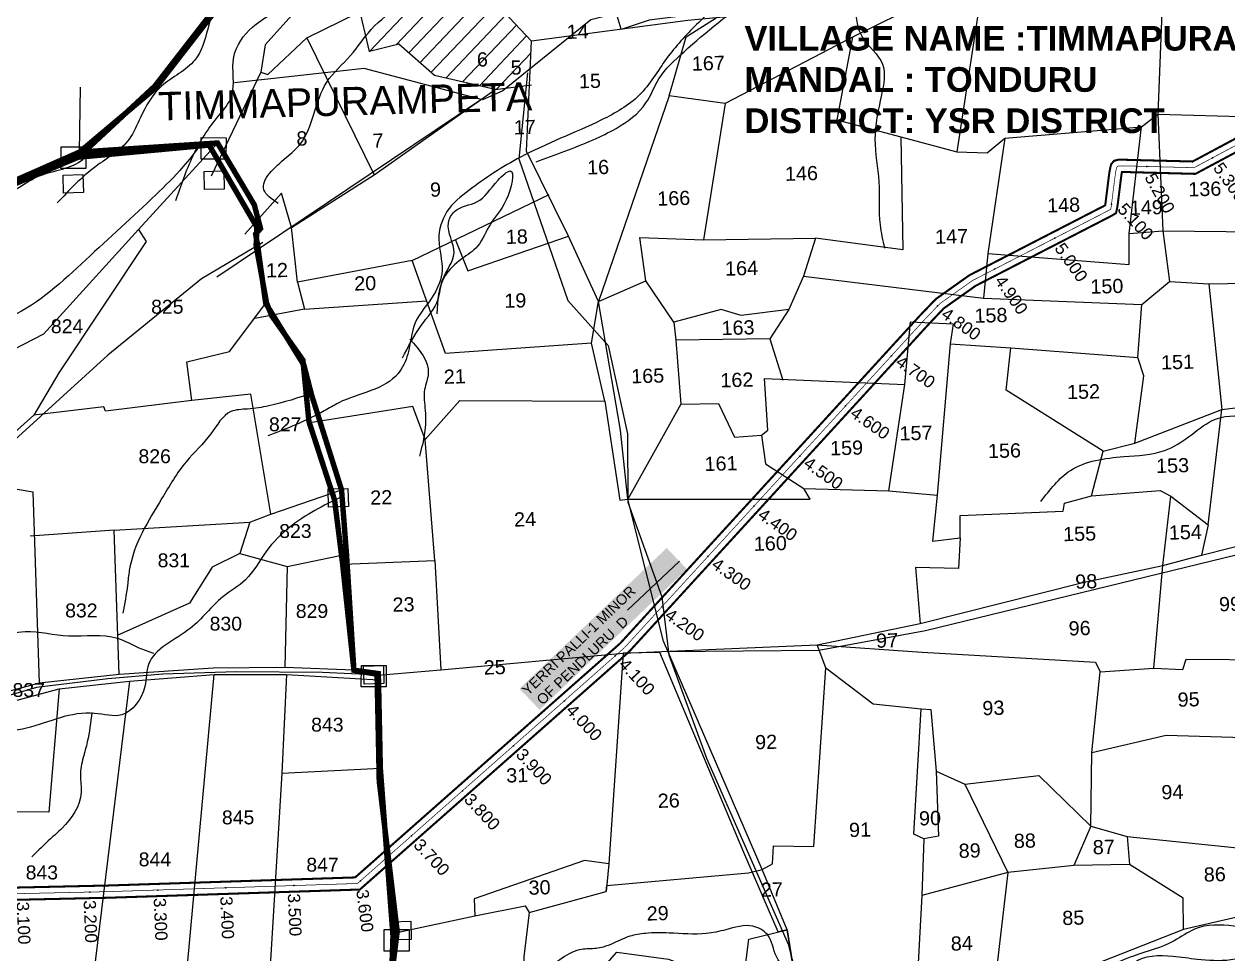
# Model space of a CAD drawing. Header units: inches. Extents: x 203261 to 228925, y 1594290 to 1605484.
# Drawn here: x 207923 to 209695, y 1599102 to 1600470 of the extents above; entities that cross this region are included whole.
import ezdxf
from ezdxf.enums import TextEntityAlignment as Align

# ---------------------------------------------------------------- set-up
doc = ezdxf.new("R2010")
doc.units = ezdxf.units.IN
doc.header["$MEASUREMENT"] = 0
doc.linetypes.add('HIDDEN2', pattern=[0.1875, 0.125, -0.0625])
for name, color, linetype in [('BOUNDRY STONES', 240, 'Continuous'), ('CANAL1', 7, 'Continuous'), ('CSMark', 72, 'Continuous'), ('PLOT', 7, 'Continuous'), ('PLOT NO', 7, 'Continuous'), ('PLOTS', 7, 'Continuous'), ('RE REMARKS', 7, 'Continuous'), ('ROAD', 1, 'Continuous'), ('ROADS', 1, 'Continuous'), ('STREAMS', 4, 'Continuous'), ('STRUCTURE', 5, 'Continuous'), ('TEXT', 1, 'Continuous'), ('text2', 7, 'Continuous'), ('VILLAGE BOUNDARY STONES', 1, 'Continuous'), ('VILLAGE BOUNDRY', 5, 'Continuous')]:
    doc.layers.add(name, color=color, linetype=linetype)
doc.styles.add('FONT1', font='Arial')
doc.styles.get("Standard").update_dxf_attribs({"font": 'arial.ttf'})
doc.dimstyles.get("Standard").update_dxf_attribs({"dimtxt": 0.18, "dimasz": 0.18, "dimexe": 0.18, "dimexo": 0.0625, "dimgap": 0.09, "dimtad": 0, "dimtih": 1, "dimtoh": 1, "dimdec": 4, "dimzin": 0, "dimdsep": 46, "dimtxsty": 'Standard', "dimcen": 0.09, "dimadec": 0, "dimazin": 0, "dimtfac": 1, "dimtdec": 4, "dimtofl": 0, "dimtmove": 0, "dimatfit": 3, "dimfxl": 1, "dimtolj": 1, "dimtzin": 0, "dimarcsym": 0})

# ---------------------------------------------------------------- blocks, each defined once
blk = doc.blocks.new('JJJJ')
at = {"layer": 'STRUCTURE', "color": 5, "insert": (206594.9, 1597373), "char_height": 15, "width": 296.661, "attachment_point": 1, "rotation": 85.965, "bg_fill": 1, "box_fill_scale": 1.1, "bg_fill_color": 7, "bg_fill_true_color": 16777215, "bg_fill_transparency": 0}
blk.add_mtext('{\\f@Arial Unicode MS|b0|i0|c0|p34;\\C1;YERRI PALLI-1 MINOR \\P OF PENDLURU  D\\Ftxt|c0; }', dxfattribs=at)
at = {"layer": 'RE REMARKS', "color": 1}
blk.add_leader([(206641.5, 1597668.9), (206633.2, 1597564.2)], dimstyle='Standard', override={"dimasz": 50}, dxfattribs=at)

msp = doc.modelspace()

# ---------------------------------------------------------------- hatches: boundary and pattern name
at = {"layer": 'PLOTS', "true_color": 0xf27172}
h = msp.add_hatch(dxfattribs=at)
h.set_pattern_fill('ANSI31', color=11, scale=173.840235, angle=1.5465)
h.set_pattern_definition([(46.54649034, (-766287.19, -9751731.802), (-15.77453823, 14.945170455), [])])
edge = h.paths.add_edge_path()
edge.add_line((208527.1, 1600394.5), (208616.5, 1600374.2))
edge.add_line((208616.5, 1600374.2), (208633.1, 1600376.2))
edge.add_line((208633.1, 1600376.2), (208668.3, 1600404.6))
edge.add_line((208668.3, 1600404.6), (208670.2, 1600444.9))
edge.add_line((208670.2, 1600444.9), (208629.1, 1600488.1))
edge.add_line((208629.1, 1600488.1), (208620.6, 1600549.3))
edge.add_spline(control_points=[(208620.6, 1600549.3), (208616.5, 1600553.7), (208609.8, 1600560.1), (208602.9, 1600563.4), (208600.9, 1600564.1)], knot_values=[514.25096, 514.25096, 514.25096, 514.25096, 529.172075, 534.849121, 534.849121, 534.849121, 534.849121], degree=3, periodic=0)
edge.add_line((208600.9, 1600564.1), (208557.4, 1600553))
edge.add_spline(control_points=[(208557.4, 1600553), (208544.9, 1600544.2), (208523.4, 1600521.5), (208476.9, 1600498.3), (208443.5, 1600474.1), (208428.7, 1600456.1), (208426.2, 1600452.9)], knot_values=[303.817437, 303.817437, 303.817437, 303.817437, 348.00626, 399.261975, 457.427806, 469.63317, 469.63317, 469.63317, 469.63317], degree=3, periodic=0)
edge.add_line((208426.2, 1600452.9), (208431.6, 1600429.9))
edge.add_line((208431.6, 1600429.9), (208475, 1600440.6))
edge.add_line((208475, 1600440.6), (208527.1, 1600394.5))
h.paths.add_polyline_path([(208549.9, 1600495.1), (208609.1, 1600496.7), (208608.2, 1600528.7), (208549, 1600527.1)], flags=24)
h.paths.add_polyline_path([(208521.5, 1600513.5), (208564.3, 1600514.6), (208563.5, 1600546.1), (208520.6, 1600544.9)], flags=24)
h.paths.add_polyline_path([(208616.9, 1600491.9), (208659.9, 1600493.1), (208659.1, 1600525), (208616, 1600523.8)], flags=24)
h.paths.add_polyline_path([(208584.7, 1600401.9), (208611.5, 1600402.6), (208610.7, 1600434.5), (208583.8, 1600433.8)], flags=24)
h.paths.add_polyline_path([(208634.5, 1600390), (208661.1, 1600390.7), (208660.3, 1600422.1), (208633.6, 1600421.4)], flags=24)

# ---------------------------------------------------------------- linework, layer by layer
at = {"layer": 'BOUNDRY STONES'}
for points in [[(208183.9, 1600303.2), (208220.5, 1600303.1), (208220.4, 1600271.5), (208183.8, 1600271.6)], [(207977.7, 1600289.6), (208014.3, 1600289.5), (208014.2, 1600257.9), (207977.6, 1600258)], [(208419.7, 1599526.8), (208456.3, 1599526.7), (208456.3, 1599495.1), (208419.6, 1599495.2)], [(208453.4, 1599138.2), (208490, 1599138.1), (208489.9, 1599106.5), (208453.3, 1599106.6)]]:
    msp.add_lwpolyline(points, close=True, dxfattribs=at)
at = {"layer": 'CANAL1', "color": 200, "linetype": 'ByBlock', "ltscale": 40, "const_width": 3}
for points in [[(207464, 1599190), (208046.8, 1599203), (208410.5, 1599214.9), (208800.7, 1599559.4), (209241.4, 1600041.2), (209265.1, 1600065.8), (209314.3, 1600100.7), (209514.2, 1600203.6), (209514.9, 1600208.3), (209517.7, 1600230.6), (209519.6, 1600246.1), (209520.6, 1600253), (209521.9, 1600259.4), (209522.9, 1600263.9), (209527.3, 1600269.1), (209533.2, 1600270.6), (209538.7, 1600270.7), (209540.6, 1600270.7), (209642.9, 1600268.1), (209974.2, 1600445.2), (210007.8, 1600458.8), (210077.2, 1600465.9)], [(207464, 1599172), (208047.2, 1599185), (208417.5, 1599197.1), (208813.3, 1599546.6), (209254.6, 1600028.8), (209276.9, 1600052.2), (209323.7, 1600085.3), (209523.6, 1600188.2), (209530.2, 1600192.2), (209531.8, 1600199.4), (209532.8, 1600205.9), (209535.6, 1600228.4), (209537.5, 1600243.7), (209538.4, 1600250.1), (209538.9, 1600252.7), (209539, 1600252.7), (209540.5, 1600252.7), (209647.1, 1600249.9), (209650.4, 1600251.7), (209981.8, 1600428.8), (210012.2, 1600441.2), (210079.1, 1600447.9)]]:
    msp.add_lwpolyline(points, dxfattribs=at)
at = {"layer": 'CANAL1', "color": 1, "linetype": 'HIDDEN2', "ltscale": 28, "const_width": 1}
msp.add_lwpolyline([(207464, 1599181), (208047, 1599194), (208414, 1599206), (208807, 1599553), (209248, 1600035), (209271, 1600059), (209319, 1600093), (209519.3, 1600196.1), (209522.3, 1600197.9), (209523, 1600201), (209523.8, 1600207.1), (209526.6, 1600229.5), (209528.6, 1600244.9), (209529.5, 1600251.6), (209530.6, 1600257.4), (209531.2, 1600259.7), (209532.4, 1600261.1), (209534.4, 1600261.6), (209538.9, 1600261.7), (209540.6, 1600261.7), (209645, 1600259), (209646.2, 1600259.6), (209978, 1600437)], dxfattribs=at)
at = {"layer": 'CSMark', "color": 3, "linetype": 'Continuous'}
for p in [(209575.7, 1600260.8), (209672, 1600273.4), (209523.6, 1600205.5), (209440.3, 1600155.4), (209351.4, 1600109.7), (209267.7, 1600055.6), (209199.7, 1599982.3), (209132.2, 1599908.5), (209064.7, 1599834.7), (208997.2, 1599760.9), (208929.7, 1599687.1), (208862.2, 1599613.4), (208793.4, 1599541), (208718.4, 1599474.8), (208643.4, 1599408.6), (208568.5, 1599342.4), (208493.5, 1599276.2), (208220.2, 1599199.7), (208320.1, 1599202.9), (208418.6, 1599210), (208020.3, 1599193.4), (208120.2, 1599196.4)]:
    msp.add_point(p, dxfattribs=at)
at = {"layer": 'PLOT'}
for points in [[(209486.1, 1598080.4), (209469.2, 1598191.9), (209407.4, 1598344.2), (209328.6, 1598496.9), (209226.7, 1598740.9), (209196, 1598807.1), (209132, 1598893.2), (209070.2, 1599032.4), (209054.2, 1599089), (209046.5, 1599137.7), (209009.7, 1599226.4), (208864.4, 1599562.6), (208811.7, 1599771.6), (208800.8, 1599872.8), (208768.5, 1600062.1), (208724, 1600159.2), (208662.7, 1600283.4), (208670.2, 1600444.9), (208629.1, 1600488.1), (208617.9, 1600568.4), (208538.7, 1600548.2), (208527.8, 1600649.3), (208616.2, 1600730.5), (208593.1, 1600826.4)], [(210534.7, 1600667.2), (210330.7, 1600609), (210171.9, 1600607.1), (210069.4, 1600603.5), (210042.2, 1600598.5), (209843, 1600582.4), (209767.5, 1600574.8), (209726, 1600568.5), (209537.8, 1600541.6), (209332.4, 1600519.4), (209251.3, 1600513.4), (209028.3, 1600498.9), (208843, 1600476), (208802.1, 1600462.4)], [(208527.8, 1600649.3), (208431.3, 1600600.3), (208379.4, 1600552.4), (208278.2, 1600439.7), (208271.7, 1600399.6), (208198.6, 1600246.5)], [(210529.7, 1600647.7), (210297.5, 1600592), (210170.6, 1600595.7), (210047.3, 1600587.8), (209858.9, 1600564.9), (209767.4, 1600562.4), (209599.7, 1600538.4), (209330.1, 1600507.1), (209247.7, 1600502.9), (209150.3, 1600498.9), (208941.9, 1600479.3), (208900.1, 1600475.5), (208670.2, 1600444.9)], [(208271.7, 1600399.6), (208281.8, 1600396), (208339.3, 1600450.2), (208538.7, 1600548.2)], [(208616.5, 1600374.2), (208527.1, 1600394.5), (208475, 1600440.6), (208431.6, 1600429.9), (208415.5, 1600498.4), (208379.4, 1600552.4)], [(209599.7, 1600538.4), (209591.9, 1600337.8), (209599, 1600165.9), (209608.8, 1600091.8)], [(209247.7, 1600502.9), (209142.4, 1600451), (208955.2, 1600353.5), (208872.8, 1600364.5), (208897.5, 1600451.4), (208941.9, 1600479.3)], [(209330.1, 1600507.1), (209295.8, 1600282.2)], [(208801.9, 1600462.9), (208794.6, 1600487.3)], [(208339.3, 1600450.2), (208438.6, 1600248.6)], [(209142.4, 1600451), (209119.4, 1600329.3), (209213.3, 1600304.5), (209295.8, 1600282.2), (209340.7, 1600280.6), (209366.7, 1600302.3), (209567.9, 1600318.9), (209591.9, 1600337.8), (209731.4, 1600333.8), (209750, 1600346.2), (209756.7, 1600382.1)], [(208316.7, 1600170.8), (208438.6, 1600248.6), (208616.5, 1600374.2), (208670, 1600380.8)], [(208872.8, 1600364.5), (208768.5, 1600062.1)], [(208955.2, 1600353.5), (208923.1, 1600152.9)], [(209549.7, 1600162.1), (209599, 1600165.9), (209738.9, 1600164.7), (209721.1, 1600226.1), (209731.4, 1600333.8)], [(209341.4, 1600133), (209549.7, 1600116.4), (209549.7, 1600162.1), (209567.9, 1600318.9)], [(209213.3, 1600304.5), (209216.4, 1600138.3), (209088.2, 1600155.4)], [(209366.7, 1600302.3), (209341.4, 1600133), (209335, 1600066.9)], [(208758.4, 1600001), (208543.3, 1599985.7), (208494.2, 1600122.4), (208325.6, 1600090.5), (208316.7, 1600170.8), (208302.3, 1600221.6), (208248.1, 1600161.4)], [(208494.2, 1600122.4), (208695.8, 1600219.4)], [(208557.7, 1600153.9), (208576.3, 1600107.4), (208724.6, 1600158.4)], [(208768.5, 1600062.1), (208838.3, 1600092.6), (208829.5, 1600156.2), (208923.1, 1600152.9), (209088.2, 1600155.4), (209070.4, 1600099.5), (209048.5, 1600050.5), (208978.4, 1600041.6), (208949.1, 1600050.4), (208879.3, 1600031.8), (208838.3, 1600092.6)], [(208325.6, 1600090.5), (208336.1, 1600050.7), (208262.8, 1600037.1)], [(209070.4, 1600099.5), (209335, 1600066.9), (209568.3, 1600057.6), (209608.8, 1600091.8), (209666.9, 1600088.2), (209749.9, 1600089.5), (209816.6, 1600074.7), (209936.2, 1600093.5), (210017.1, 1600091.5), (210050.2, 1600054.1), (210117, 1600035.2), (210181.1, 1600041.1), (210242.2, 1600080.9)], [(209666.9, 1600088.2), (209685.8, 1599903.2)], [(208336.1, 1600050.7), (208515.8, 1600063.2)], [(208778.1, 1599915.4), (208758.4, 1600001), (208768.5, 1600062.1)], [(209048.5, 1600050.5), (209020.6, 1600007.4), (209039.9, 1599946.6)], [(209558, 1599853.8), (209571.3, 1599953), (209562.4, 1599979.8), (209568.3, 1600057.6)], [(208879.3, 1600031.8), (208882.6, 1600005.4), (208889.7, 1599910.9), (208811.7, 1599771.6)], [(209008.3, 1599865.5), (209008.3, 1599865.5), (209017.6, 1599873.1), (209012.8, 1599949), (209219.5, 1599940.1), (209227.9, 1600032.1), (209290.7, 1600029.4), (209286.3, 1599999.7), (209266.8, 1599777)], [(209020.6, 1600007.4), (208882.6, 1600005.4)], [(209286.3, 1599999.7), (209375.3, 1599993.9), (209562.4, 1599979.8)], [(209511.1, 1599841.9), (209368.3, 1599931.9), (209375.3, 1599993.9)], [(209665.8, 1599733.5), (209685.8, 1599903.2), (209763.3, 1599913.2), (209819, 1599881.8), (209865.5, 1599856.2), (209928.3, 1599857.9), (209971.8, 1599848.1), (209988.7, 1599849.3), (210055, 1599872.7), (210096.9, 1599872.4), (210090.2, 1599919.4), (210111.7, 1599925.4), (210220.3, 1599958.9), (210216.2, 1599854)], [(209195.7, 1599783.8), (209219.5, 1599940.1)], [(208513.7, 1599859), (208495.5, 1599907.8), (208343.9, 1599883.7)], [(208393.4, 1599675.7), (208527.8, 1599681.2), (208513.7, 1599859), (208564.6, 1599916.5), (208778.1, 1599915.4), (208799.9, 1599769.9), (208811.7, 1599771.6), (209080.1, 1599771.4), (209071, 1599787.2), (209195.7, 1599783.8), (209266.8, 1599777), (209260, 1599709.7), (209300.6, 1599714.5), (209301, 1599747.1), (209452.4, 1599753.6), (209454.5, 1599765.4), (209494.3, 1599776.4), (209595.3, 1599784), (209611, 1599775.8), (209665.8, 1599733.5), (209656.2, 1599689.1)], [(208889.7, 1599910.9), (208945.1, 1599912.1), (208969, 1599862.5), (209008.3, 1599865.5), (209014.6, 1599823.1), (209071, 1599787.2)], [(209494.3, 1599776.4), (209511.1, 1599841.9), (209558, 1599853.8), (209685.8, 1599903.2)], [(208444.3, 1599512.3), (208536.6, 1599520.3), (208805.1, 1599544.9), (209090.4, 1599557.1), (209241.9, 1599588.6), (209481.2, 1599648.8), (209599.1, 1599673.9), (209656.2, 1599689.1), (209741.4, 1599710.6), (209839.1, 1599739.7), (209938.8, 1599765.1), (209993.2, 1599765.9), (210149.4, 1599825.7), (210216.2, 1599854), (210294.4, 1599864.3), (210378.8, 1599780), (210420.7, 1599713.6), (210374, 1599619.1), (210402.9, 1599598), (210485.1, 1599731.8)], [(209585.7, 1599522.5), (209599.1, 1599673.9), (209611, 1599775.8)], [(209300.6, 1599714.5), (209298.5, 1599669.4), (209235, 1599670.9), (209241.9, 1599588.6)], [(208527.8, 1599681.2), (208536.6, 1599520.3)], [(208474.2, 1599134.4), (208586.5, 1599158.2), (208660.7, 1599172.9), (208666.6, 1599163.4), (208779.8, 1599194.4), (208780.7, 1599202.9), (208989.5, 1599221.9), (209009.7, 1599226.4), (209024.9, 1599234.9), (209026, 1599261.6), (209085.5, 1599260.2), (209103.4, 1599523.3), (209090.4, 1599557.1), (209244.7, 1599546.5), (209499.8, 1599531.6), (209507, 1599517.4), (209585.7, 1599522.5), (209628.3, 1599520.6), (209633.3, 1599535.9), (209760.7, 1599535.1)], [(209046.5, 1599137.7), (209032.8, 1599134.8), (208982.6, 1599251.8), (208859.1, 1599545.7), (208805.1, 1599544.9), (208784, 1599235.1), (208748.2, 1599239.8), (208585.8, 1599183.6), (208586.5, 1599158.2)], [(209103.4, 1599523.3), (209172.6, 1599470.3), (209243.4, 1599462.7), (209257.6, 1599461.7), (209265.7, 1599371.4), (209269, 1599275.4), (209247.2, 1599271.9), (209244.5, 1599188.4), (209237.8, 1599062)], [(209493, 1599290.3), (209494.8, 1599398.8), (209507, 1599517.4)], [(209247.2, 1599271.9), (209232.8, 1599278.6), (209243.4, 1599462.7)], [(209494.8, 1599398.8), (209603.8, 1599424.4), (209767.6, 1599419.4)], [(209265.7, 1599371.4), (209307.9, 1599351.9), (209416.5, 1599365), (209493, 1599290.3), (209546.7, 1599275.3), (209761.4, 1599252.8)], [(209307.9, 1599351.9), (209371, 1599222), (209350.6, 1599045.9)], [(209493, 1599290.3), (209467.9, 1599232.4)], [(209546.7, 1599275.3), (209550.2, 1599233.9)], [(208784, 1599235.1), (208779.8, 1599194.4)], [(209629.4, 1599138.2), (209629.1, 1599184.3), (209550.2, 1599233.9), (209467.9, 1599232.4), (209371, 1599222), (209244.5, 1599188.4)], [(209750.9, 1599166.2), (209629.4, 1599138.2), (209431.5, 1599060.1), (209350.6, 1599045.9), (209237.8, 1599062), (209081.7, 1599089.7), (209054.2, 1599089), (208980.8, 1599053.9), (208932.3, 1599021.9), (208867.9, 1599020.2), (208760, 1598968.2), (208671.5, 1598968.8), (208599.4, 1598984.3), (208462.3, 1599037.9)], [(208666.6, 1599163.4), (208658.9, 1599098.1), (208658.9, 1599005.7), (208599.4, 1598984.3), (208528.7, 1598961.7), (208467.1, 1598995)], [(208658.9, 1599005.7), (208757.2, 1599061.1), (208795.8, 1599105.1), (208871.5, 1599094.9), (208980.8, 1599053.9), (208990.1, 1599123.9), (209046.5, 1599137.7), (209054.2, 1599089)]]:
    msp.add_lwpolyline(points, dxfattribs=at)
at = {"layer": 'PLOTS'}
for points in [[(208208, 1600295.3), (208091.8, 1600168.1), (207951.7, 1600014), (207848.7, 1599961.2), (207704.6, 1599956.5), (207676.9, 1599953.1), (207594.7, 1599925.7), (207495.2, 1599909.3), (207442.2, 1599914.5), (207370.9, 1599921.8), (207310.9, 1599925.2), (207144, 1599912.4), (207095.9, 1599835.5), (207088.7, 1599824.9), (207080.2, 1599813.9), (207068, 1599790.1), (207055, 1599676.3), (207023.4, 1599673.8)], [(208091.8, 1600168.1), (208102.8, 1600150.5), (207974.5, 1599957.2), (207937.5, 1599894.7), (207894.3, 1599856)], [(208170.3, 1599916.5), (208162.8, 1599973.6), (208225.7, 1599988.6), (208278.9, 1600059.5)], [(208286.3, 1599749.1), (208256.8, 1599926), (208170.3, 1599916.5), (208043.1, 1599900.8), (208040.7, 1599907.4), (207937.5, 1599894.7)], [(207894.3, 1599856), (207899.1, 1599788.7), (207936, 1599782.1), (207945.4, 1599500.5)], [(208055.9, 1599725.6), (208255.7, 1599737.5), (208286.3, 1599749.1), (208390.5, 1599785.1)], [(208255.7, 1599737.5), (208240.6, 1599691.4), (208310.6, 1599672.2), (208397.8, 1599690.6)], [(208063.5, 1599513.4), (208055.9, 1599725.6), (207932.3, 1599716.8)], [(208240.6, 1599691.4), (208199.9, 1599671.1), (208167, 1599618.6), (208060.3, 1599570.8)], [(208310.6, 1599672.2), (208307.3, 1599523.6)], [(208408.7, 1599519.7), (208307.3, 1599523.6), (208201.4, 1599522.7), (208063.5, 1599513.4), (207945.4, 1599500.5), (207812.2, 1599464.7), (207776, 1599452.4), (207680.5, 1599443), (207597.9, 1599428.4), (207550.2, 1599413.7), (207454.9, 1599369.7), (207344.1, 1599261.9)], [(207353.3, 1599258.4), (207454.7, 1599350.6), (207567.3, 1599405), (207588.6, 1599417.9), (207678.7, 1599436.9), (207770.7, 1599443.7), (207830.9, 1599453.4), (207975.1, 1599492.3), (208078.6, 1599503.8), (208202.9, 1599513.5), (208309.7, 1599513.6), (208444.9, 1599505.6)], [(208078.6, 1599503.8), (208022.6, 1599047.2), (207990.9, 1598994.1)], [(208159.5, 1599038.5), (208202.9, 1599513.5)], [(208309.7, 1599513.6), (208302.7, 1599368.2), (208282.4, 1599035.6)], [(207975.1, 1599492.3), (207959.6, 1599311), (207814.4, 1599312)], [(208302.7, 1599368.2), (208447.6, 1599375.4)]]:
    msp.add_lwpolyline(points, dxfattribs=at)
at = {"layer": 'ROAD'}
for points in [[(210631.8, 1600804.5), (210411.6, 1600930.1), (210352.5, 1600981.2), (210237.7, 1600953.8), (210162.5, 1600889), (210001.7, 1600831.6), (209818.6, 1600784.2), (209608.3, 1600767.3), (209435.6, 1600709), (209385.5, 1600695.7), (209323.1, 1600690), (209208.1, 1600607.9), (209105.7, 1600545), (209053.7, 1600537.3), (208883.1, 1600508.2), (208757.5, 1600476.3), (208627.7, 1600371.9), (208597.8, 1600358.7), (208423.6, 1600404.9), (208233.2, 1600383.7)], [(208664.2, 1600398.7), (208651.2, 1600272.1), (208723.6, 1600063.7), (208782.9, 1599997.5), (208811.1, 1599867.3), (208811.7, 1599766.8), (208861.7, 1599627.5), (208872.2, 1599542.6), (208927.6, 1599390.5), (209047.5, 1599116.9), (209075, 1599009.4), (209114.1, 1598909.7), (209200.7, 1598777.8), (209303.9, 1598537.2), (209405.6, 1598324.7), (209443.1, 1598213.8), (209460.2, 1598180.5), (209482.3, 1598080.2)], [(208592.4, 1600356.7), (208207.1, 1600098)], [(210549.6, 1599899.1), (210352.7, 1599877.1), (210094, 1599787.6), (210015.3, 1599758.3), (209892.3, 1599747.7), (209709, 1599689.5), (209249.7, 1599577.9), (209092.7, 1599548.6), (208870.2, 1599546.8)]]:
    msp.add_lwpolyline(points, dxfattribs=at)
at = {"layer": 'ROADS'}
for points in [[(208274.9, 1600148.7), (208184.6, 1600095.6), (208046.5, 1599983.2), (207948.1, 1599893.6), (207904.3, 1599853.5)], [(208447.6, 1599512.6), (208362.3, 1599516.3), (208235.3, 1599517.4), (208127.5, 1599513.7), (208046.4, 1599507), (207941.8, 1599494.4), (207819.4, 1599459), (207763.5, 1599447), (207690.6, 1599440.9), (207610.8, 1599429), (207517.6, 1599389.5), (207463.6, 1599368.4)]]:
    msp.add_lwpolyline(points, dxfattribs=at)
at = {"layer": 'STREAMS'}
for points in [[(210587.5, 1600990.8), (210538.1, 1601020.7), (210513, 1601050.4), (210579, 1601050.4), (210574.1, 1601070.2), (210531.8, 1601095.1), (210484.4, 1601112.9), (210459.7, 1601124.4), (210406.8, 1601122.1), (210335.5, 1601125.4), (210286.6, 1601135.4), (210231.6, 1601146), (210185.6, 1601147.4), (210149, 1601183.7), (210101.9, 1601190.3), (210032.8, 1601235.3), (209989.4, 1601264.5), (209949.4, 1601266.9), (209881.2, 1601251.2), (209781.9, 1601228.5), (209705.6, 1601193.5), (209652.1, 1601179.9), (209593.7, 1601155.8), (209549.9, 1601139), (209500.6, 1601129.8), (209427.7, 1601130.4), (209273.6, 1601128.9), (209146.2, 1601120.2), (209067.9, 1601124.2), (208980.3, 1601090.6), (208940.1, 1601066.1), (208885.7, 1601023), (208764.3, 1600945.7), (208740.8, 1600917.3), (208681.7, 1600886.2), (208648.7, 1600854.9), (208619.1, 1600823.7), (208574.8, 1600793), (208532.9, 1600766.7), (208490.1, 1600745.6), (208426.6, 1600714.4), (208383.9, 1600689.8), (208323.7, 1600628.8), (208257.7, 1600564.6), (208210.5, 1600510.3), (208193.6, 1600463), (208174.8, 1600417.4), (208125.5, 1600378.7), (208094.6, 1600332.8), (208078.1, 1600301.1), (208028.8, 1600260.7), (207972.1, 1600207.1)], [(208676.7, 1600267.5), (208760.9, 1600300.2), (208794.4, 1600316.7), (208838.5, 1600354.3), (208857.5, 1600389.6), (208894.6, 1600429.6), (208997.6, 1600509.6), (209066, 1600547.1), (209139.3, 1600598.5), (209164, 1600619.1), (209246.4, 1600723.4), (209294.9, 1600826.2), (209333.5, 1600906.2), (209385.2, 1600954.5), (209449, 1600971), (209509.5, 1600983.9), (209587.3, 1601068.9), (209663.9, 1601125.6), (209700.1, 1601136.1), (209748.7, 1601172.1), (209808.9, 1601192.9), (209868.2, 1601182.3), (209929.4, 1601170.1), (210009.1, 1601145.3), (210060.9, 1601125), (210229, 1601080.7), (210275.7, 1601056), (210303.6, 1601019.4), (210379.6, 1601002.3), (210444.6, 1600943.3), (210467.9, 1600917.1), (210500.6, 1600895.4), (210532.2, 1600852.8), (210563.5, 1600818.1)], [(208146.6, 1600210.8), (208171.7, 1600275.7), (208190.8, 1600310.1), (208210.1, 1600335.8), (208228.4, 1600363.2), (208232, 1600422.3), (208259.5, 1600465.6), (208289.3, 1600487.2), (208355.3, 1600554.1), (208391.3, 1600601.9), (208447, 1600631.2), (208542.9, 1600680.6), (208643.9, 1600778.4), (208707.7, 1600825.2), (208776.6, 1600878.3), (208819.6, 1600927.2), (208943.1, 1600954), (208989.9, 1600957), (209094.8, 1600964.1), (209199.6, 1600974.8), (209243.8, 1600976.8), (209290.1, 1600967.7), (209314, 1600952.7), (209299.2, 1600920.2), (209269.3, 1600868.2), (209235.1, 1600816), (209211.5, 1600759.9), (209161.4, 1600681.8), (209111.6, 1600627.5), (209073.4, 1600597), (208997.7, 1600568.9), (208965, 1600526.3), (208912.7, 1600469.4), (208868.9, 1600419.6), (208828.6, 1600365.6), (208773.2, 1600329.3), (208653.8, 1600274.5), (208577.8, 1600225.6), (208545.6, 1600194.4), (208533.7, 1600153.3), (208538.4, 1600107.4), (208526.4, 1600072.4), (208498.8, 1600030.8), (208487.9, 1599984.5), (208473.9, 1599956.4), (208386.5, 1599913.2), (208365.1, 1599901.3), (208281.9, 1599864.4)], [(208297.2, 1600206.1), (208276.2, 1600226.6), (208309.1, 1600274.1), (208329.6, 1600293.5), (208368.8, 1600384.8), (208403.7, 1600423.9), (208434, 1600462.2), (208479.7, 1600498.2), (208523.4, 1600525), (208561.3, 1600555.6), (208606.7, 1600561.4), (208630.7, 1600537.5), (208613.3, 1600590.7), (208627.4, 1600620.1), (208644.7, 1600633.1)], [(209126.6, 1600584.1), (209143.3, 1600542.1), (209157.2, 1600450.3), (209186.6, 1600411.4), (209185, 1600366), (209175.4, 1600300.6), (209181.3, 1600238.4), (209183, 1600174.7), (209189.6, 1600140.8)], [(209419.7, 1599767.9), (209463.1, 1599813.6), (209541.5, 1599834), (209602, 1599843.1), (209636.9, 1599862.9), (209671.7, 1599886.9), (209782.7, 1599877.5), (209822.3, 1599863), (209938.2, 1599842.6), (210011.6, 1599851), (210071, 1599861.2), (210091.4, 1599881.6), (210126.4, 1599899.7), (210126.7, 1599949.9), (210167.2, 1600000.4), (210191.8, 1600046.2), (210218.1, 1600067.3), (210241.3, 1600064.2), (210270.6, 1600095.1), (210285.4, 1600147.2), (210330, 1600185.5), (210358.5, 1600224.9), (210387.5, 1600266), (210425.2, 1600320.7), (210431.8, 1600335.9), (210434.2, 1600367.1), (210464.7, 1600412.7), (210469.8, 1600423.6), (210495.2, 1600436.1), (210537.4, 1600446.9)], [(203972.7, 1598365.9), (204022.7, 1598368.2), (204062.4, 1598389.4), (204121, 1598402.1), (204164.3, 1598419), (204245.5, 1598437.7), (204326.7, 1598461.3), (204363.4, 1598511.8), (204433.9, 1598606.4), (204471.9, 1598690.4), (204509.3, 1598773.2), (204534.5, 1598834.9), (204568.8, 1598890.3), (204602.5, 1598931.7), (204669.7, 1598986.4), (204726.7, 1599017), (204798.2, 1599071.7), (204872, 1599095.9), (204955, 1599104.2), (205055.7, 1599115), (205131.3, 1599106.8), (205208, 1599125.2), (205275.8, 1599182.3), (205322.3, 1599207.8), (205358.9, 1599230.3), (205430.9, 1599241.1), (205512.1, 1599259.8), (205603.6, 1599273.5), (205676.2, 1599283.7), (205732.4, 1599301.9), (205836.5, 1599347.5), (205929.8, 1599349.8), (206011.6, 1599373.3), (206122.6, 1599390.7), (206205.7, 1599413.7), (206302.7, 1599431.1), (206366.2, 1599446.8), (206445.9, 1599468.1), (206583.9, 1599511.1), (206662.1, 1599556), (206729.3, 1599596.6), (206876, 1599689.8), (206972.6, 1599769.4), (207014.2, 1599846.1), (207071.3, 1599926.7), (207095.8, 1599952.8), (207151.3, 1599980.7), (207234.4, 1600006.7), (207325.3, 1600018.7), (207399.1, 1600019.1), (207452.8, 1600019.6), (207498.6, 1600045.1), (207624, 1600076.7), (207713.8, 1600120.4), (207782.8, 1600164.1), (207825.6, 1600189), (207911.1, 1600227.2), (207942.2, 1600245.4), (208007, 1600269), (208022.9, 1600283.6)], [(208182.9, 1600292.6), (208157.2, 1600260.1), (208117.2, 1600219.1), (208014.2, 1600123.5), (207904.3, 1600040.6), (207853.5, 1600024.8), (207774.4, 1600006.6), (207720.4, 1599981), (207642.6, 1599966.5), (207551.3, 1599943.5), (207477.7, 1599922.9), (207398.1, 1599939), (207304, 1599939.7), (207226.8, 1599934.4), (207160.6, 1599923.5), (207115.8, 1599915), (207086.9, 1599858.2), (207059.8, 1599806.8), (206970.7, 1599715.4), (206935.7, 1599669.6), (206881.6, 1599616.4), (206858.3, 1599581), (206815.3, 1599559.7), (206756.5, 1599534.1), (206690.9, 1599511), (206633.3, 1599495.9), (206562, 1599470.7), (206460.8, 1599436.1), (206394.6, 1599414.8), (206383.5, 1599374.5), (206379.8, 1599350.6), (206369.9, 1599313.3), (206335.5, 1599278.5), (206266.8, 1599248), (206195, 1599204.6), (206163.1, 1599190), (206115.8, 1599161.3), (206091.9, 1599132), (206082, 1599091), (206078.2, 1599044.5), (206063.4, 1599017), (206037, 1598987.4), (206031.3, 1598936.6), (206041.1, 1598909.6), (206028.1, 1598870.5), (206009.7, 1598843), (205991.8, 1598789.8), (205974.6, 1598771.4), (205947.6, 1598773.3), (205921.9, 1598769.7), (205887.9, 1598721.1), (205876.2, 1598681.4), (205866.9, 1598641.6), (205841.1, 1598619.6), (205819.1, 1598629.5), (205786.6, 1598608.7), (205765.1, 1598588), (205718.5, 1598563.6), (205673.6, 1598560.3), (205614.7, 1598499.3), (205576.7, 1598489.6), (205542.9, 1598473.1)], [(208480.2, 1599979.1), (208507.6, 1600026.7), (208532.6, 1600065.6), (208538.8, 1600092.6), (208556, 1600133.9), (208547.8, 1600177.9), (208556.9, 1600194.7), (208589.6, 1600208.6), (208620.8, 1600240.7), (208638.7, 1600254.2), (208632.9, 1600211.5), (208609.5, 1600176.1), (208590.4, 1600143.5), (208567.5, 1600124.7), (208542.1, 1600098.8), (208530.6, 1600043.8)], [(208490.8, 1600006.9), (208518.2, 1599956.4), (208512.8, 1599932.8), (208513.6, 1599901.6), (208512.8, 1599868.6), (208505, 1599834.5)], [(208490.9, 1598584.4), (208526, 1598615.5), (208566.2, 1598614.9), (208595.7, 1598635.8), (208631.6, 1598640.9), (208685.5, 1598657.4), (208726.3, 1598664.4), (208763.9, 1598666.2), (208792.7, 1598682), (208795.6, 1598698), (208824.4, 1598716.3), (208831.4, 1598769.2), (208853.6, 1598812.4), (208860.4, 1598840.2), (208894.2, 1598863.1), (208970.5, 1598921.2), (208993.9, 1598951.1), (209009.9, 1599010), (209014.3, 1599032.7), (209065.8, 1599045), (209087.7, 1599038.9), (209122.9, 1599039), (209197.2, 1599042.6), (209239.2, 1599036.3), (209258, 1599022.6), (209326.7, 1599017.7), (209411.9, 1599020.9), (209455.1, 1599033.7), (209493.3, 1599041.5), (209502.6, 1599059.9), (209535.8, 1599071.8), (209556.4, 1599089.1), (209613.8, 1599099.1), (209649.6, 1599094.8), (209698.9, 1599094), (209752.6, 1599104.9), (209791.4, 1599106), (209832.3, 1599094), (209897.8, 1599097.9), (209946.3, 1599109.2), (209992.7, 1599157.1), (210020.8, 1599206.1), (210046.4, 1599247.1), (210091, 1599290.5), (210122.8, 1599317.1), (210175.2, 1599358.4), (210201.9, 1599381.1), (210246.5, 1599419.6), (210289.3, 1599449.1), (210304.1, 1599483.6), (210337.2, 1599502.3), (210358.4, 1599533.3), (210367.8, 1599555), (210376.2, 1599573.1), (210418.7, 1599632.1), (210455, 1599688.2), (210459, 1599732.8), (210466.3, 1599771.8), (210461.2, 1599806.3), (210432.7, 1599850.1), (210422.9, 1599883.4), (210427.7, 1599920), (210434.4, 1599943.8), (210485.2, 1599947.2)], [(208348.8, 1599927.7), (208283.5, 1599908.6), (208252.3, 1599904), (208227.7, 1599900.1), (208198.3, 1599867.6), (208161.7, 1599826.5), (208126.3, 1599772.8), (208096.9, 1599721.7), (208078.2, 1599666.6), (208075.5, 1599644.7), (208068.7, 1599603.5)], [(208390.3, 1599774.7), (208314.4, 1599730.4), (208279.8, 1599694.6), (208249.1, 1599652.8), (208215.8, 1599627.6), (208167.8, 1599581.2), (208106.5, 1599528.3), (208101, 1599495.9), (208067, 1599454.1), (208027.1, 1599456.2), (207926.7, 1599434.5), (207881.4, 1599420.7), (207852.1, 1599403.5), (207791.7, 1599420.2), (207761.8, 1599431.6), (207697.9, 1599427.1)], [(207823.9, 1599544.8), (207849.4, 1599560.7), (207882.8, 1599570), (207925, 1599576.6), (207989.2, 1599570.4), (208060.8, 1599566.9), (208092.2, 1599552.8), (208113.6, 1599544.7)], [(208023.1, 1599457.5), (208016.4, 1599414.4), (208010.3, 1599391.1), (208006.3, 1599364.6), (208007.5, 1599340), (207978.8, 1599286.9), (207962.2, 1599271.7), (207934.8, 1599245.1)], [(209981.3, 1599186.6), (209894.8, 1599144), (209827.1, 1599125.3), (209759.9, 1599130.3), (209703.4, 1599143), (209645.8, 1599138.8), (209615.8, 1599121.7), (209556.1, 1599099.2), (209479.1, 1599066.5), (209397.4, 1599040.7), (209330.5, 1599032.1), (209245.4, 1599053.9), (209186.5, 1599059.7), (209131.2, 1599068.6), (209088.5, 1599075.4), (209045.9, 1599058.5), (209020.1, 1599044.7), (208989.9, 1599044.3), (208930.9, 1599018.6), (208881.9, 1599004.7), (208823.1, 1598987.9), (208781.5, 1598971.6), (208742, 1598961.6), (208697.9, 1598958.9), (208674.2, 1598962.4), (208644.5, 1598977.3), (208630.5, 1598989.5), (208588.6, 1599004.7)], [(209060.8, 1599067.3), (209030.5, 1599098.5), (209017.1, 1599130.7), (208995.8, 1599143.2), (208956, 1599137.9), (208927.3, 1599132.4), (208872.7, 1599133.1), (208838.1, 1599132.6), (208814.6, 1599128.3), (208783, 1599114.9), (208762.7, 1599110.2), (208740.7, 1599108.5), (208711.7, 1599093.6), (208689, 1599079.9), (208654.5, 1599075.3)], [(209234.9, 1598480), (209277.1, 1598502.9), (209323.8, 1598516.8), (209370.3, 1598534.8), (209400, 1598550.7), (209455.3, 1598574.4), (209482, 1598609.5), (209497.6, 1598622.5), (209520.8, 1598635.7), (209544, 1598675.7), (209611.8, 1598712), (209655.9, 1598728.2), (209689, 1598745.1), (209727.9, 1598764.6), (209749.6, 1598799.5), (209769.6, 1598839.5), (209782, 1598875.1), (209824.8, 1598907.3), (209855.2, 1598933.2), (209867.3, 1598951.2), (209888.4, 1599007.1), (209920.3, 1599038.2), (209912.5, 1599077.4), (209939, 1599090.7), (209946.8, 1599113.5)]]:
    msp.add_spline(points, degree=3, dxfattribs=at)
at = {"layer": 'text2', "color": 3}
msp.add_lwpolyline([(209540.6, 1600261.7), (209540.6, 1600261.7)], dxfattribs=at)
msp.add_lwpolyline([(209540.6, 1600261.7), (209540.6, 1600261.7)], dxfattribs=at)
msp.add_circle((209540.6, 1600261.7), 0.0188, dxfattribs=at)
msp.add_circle((209540.6, 1600261.7), 0.0188, dxfattribs=at)
at = {"layer": 'VILLAGE BOUNDARY STONES'}
for points in [[(207980.9, 1600248.2), (208010, 1600249), (208010.7, 1600222.3), (207981.6, 1600221.6)], [(208188.2, 1600253.5), (208217.3, 1600254.3), (208218, 1600227.6), (208188.9, 1600226.8)], [(208370.7, 1599786.4), (208399.9, 1599787.2), (208400.6, 1599760.5), (208371.5, 1599759.8)], [(208423, 1599525.9), (208452.2, 1599526.7), (208452.9, 1599500), (208423.8, 1599499.2)], [(208463.4, 1599149.6), (208492.5, 1599150.4), (208493.2, 1599123.7), (208464.1, 1599122.9)]]:
    msp.add_lwpolyline(points, close=True, dxfattribs=at)
at = {"layer": 'VILLAGE BOUNDRY', "linetype": 'HIDDEN2', "ltscale": 75, "const_width": 8}
for points in [[(208460.4, 1599039), (208472.4, 1599135.5), (208446, 1599356.5), (208442.8, 1599513.8), (208408.7, 1599519.7), (208391.9, 1599677.4), (208380.3, 1599769.9), (208342.5, 1599885.7), (208333.6, 1599976), (208287.7, 1600041.2), (208280.1, 1600060.4), (208264.8, 1600144.6), (208265.9, 1600171.6), (208195.6, 1600292.3), (208003, 1600274.4), (207902, 1600232), (208003, 1600274.4), (208115.6, 1600378.8), (208368.7, 1600704.9), (208592.5, 1600829), (208735.3, 1600943.5), (208761.6, 1601047.2), (208809.4, 1601171.1), (208838.6, 1601202.6)], [(208004.8, 1600281.9), (208116.9, 1600376.3), (208369.5, 1600702.3), (208593.1, 1600826.4), (208735.6, 1600940.9), (208761.8, 1601044.6), (208809.5, 1601168.4), (208838.6, 1601199.9)], [(207706.1, 1600150.4), (208004.8, 1600281.9), (208208, 1600295.3), (208262.1, 1600204.4), (208271.3, 1600169.5), (208264.1, 1600161.4), (208266.8, 1600146.3), (208278.9, 1600059.5), (208335.1, 1599968.5), (208346.7, 1599923.8), (208390.5, 1599785.1), (208397.8, 1599690.6), (208408.7, 1599519.7), (208444.5, 1599514.8), (208444.9, 1599505.6), (208447.6, 1599375.4), (208466.2, 1599128.6), (208462.9, 1599032.7)]]:
    msp.add_lwpolyline(points, dxfattribs=at)
at = {"layer": 'VILLAGE BOUNDRY'}
msp.add_lwpolyline([(208004.8, 1600281.9), (208006.6, 1600377.3)], dxfattribs=at)

# ---------------------------------------------------------------- block references
at = {"layer": 'CSMark', "color": 3, "linetype": 'Continuous', "rotation": 317.739968623298}
msp.add_blockref('JJJJ', (-1018474.1, 556210.4), dxfattribs=at)

# ---------------------------------------------------------------- texts
at = {"layer": 'CSMark', "color": 1, "linetype": 'Continuous', "style": 'FONT1'}
for s, rotation, p in [('5.300', 305.2168, (209679.6, 1600263.7)), ('5.200', 298.8774, (209579.5, 1600249.2)), ('5.100', 312.7101, (209537.7, 1600202.9)), ('5.000', 305.2168, (209446.2, 1600145.5)), ('4.900', 305.2168, (209358.2, 1600097.6)), ('4.800', 324.7329, (209276.7, 1600047.3)), ('4.700', 324.7329, (209209.7, 1599976.9)), ('4.600', 324.7329, (209142.8, 1599901.5)), ('4.500', 324.7329, (209074, 1599827.8)), ('4.400', 324.7329, (209006.8, 1599752.1)), ('4.300', 324.7329, (208938.7, 1599679.1)), ('4.200', 324.7329, (208870, 1599604.7)), ('4.100', 312.9439, (208803.8, 1599533.1)), ('4.000', 312.9439, (208726.2, 1599465.8)), ('3.900', 312.9439, (208652.4, 1599400.7)), ('3.800', 312.9439, (208576.1, 1599334.6)), ('3.700', 312.9439, (208501.8, 1599267.7)), ('3.200', 272.386, (208019.9, 1599181.5)), ('3.300', 272.386, (208123, 1599184.8)), ('3.400', 272.386, (208221, 1599187.1)), ('3.500', 272.386, (208320.4, 1599191.3)), ('3.600', 277.354, (208421, 1599197)), ('3.100', 272.386, (207921.4, 1599179.2))]:
    msp.add_text(s, height=18, rotation=rotation, dxfattribs=at).set_placement(p, align=Align.MIDDLE_LEFT)
at = {"layer": 'PLOT NO'}
for s, height, p in [('14', 20.86, (208737.9, 1600459.2)), ('6', 20.9, (208597.7, 1600418.3)), ('167', 20.86, (208930.2, 1600412.7)), ('5', 20.9, (208647.4, 1600406.4)), ('15', 20.86, (208756, 1600386.6)), ('17', 20.86, (208660.1, 1600318.6)), ('8', 20.9, (208332.2, 1600302.1)), ('7', 20.9, (208444.1, 1600298.8)), ('16', 20.86, (208768, 1600259.8)), ('146', 20.86, (209067.3, 1600250.6)), ('9', 20.9, (208528.8, 1600226.8)), ('166', 20.86, (208879.3, 1600214.1)), ('136', 20.86, (209660.8, 1600227.7)), ('148', 20.86, (209453, 1600204.1)), ('149', 20.86, (209574.7, 1600200.5)), ('18', 20.86, (208648.4, 1600157.6)), ('147', 20.86, (209288.1, 1600157.9)), ('12', 20.86, (208295.5, 1600108.2)), ('164', 20.86, (208979.1, 1600111.1)), ('20', 20.86, (208425.3, 1600089)), ('150', 20.86, (209516.7, 1600084.6)), ('19', 20.86, (208646.2, 1600063.6)), ('158', 20.86, (209346.1, 1600041.8)), ('163', 20.86, (208973.9, 1600023.7)), ('151', 20.86, (209620.7, 1599973.1)), ('21', 20.86, (208557.1, 1599951.8)), ('165', 20.86, (208841, 1599952.8)), ('162', 20.86, (208972.2, 1599946.8)), ('152', 20.86, (209482.3, 1599929.5)), ('157', 20.86, (209235.8, 1599868.7)), ('159', 20.86, (209133.7, 1599846.8)), ('156', 20.86, (209366, 1599842.7)), ('161', 20.86, (208948.9, 1599823.8)), ('153', 20.86, (209613.4, 1599820.9)), ('22', 20.86, (208448.9, 1599774)), ('24', 20.86, (208660.5, 1599741.8)), ('155', 20.86, (209476.6, 1599720.5)), ('154', 20.86, (209632.2, 1599722.8)), ('160', 20.86, (209021.4, 1599706.3)), ('98', 20.86, (209486.3, 1599650.4)), ('23', 20.86, (208481.7, 1599616.5)), ('99', 20.86, (209697.9, 1599617.2)), ('96', 20.86, (209476.6, 1599581.6)), ('97', 20.86, (209193.3, 1599563.5)), ('25', 20.86, (208615.9, 1599524.1)), ('95', 20.86, (209637, 1599476.8)), ('93', 20.86, (209349.7, 1599464.3)), ('92', 20.86, (209015.3, 1599414.2)), ('31', 20.86, (208649, 1599365.3)), ('94', 20.86, (209613.1, 1599340.6)), ('26', 20.86, (208872, 1599328)), ('90', 20.86, (209256.5, 1599302.1)), ('91', 20.86, (209153.5, 1599285.1)), ('88', 20.86, (209396, 1599268.9)), ('87', 20.86, (209512.1, 1599259.7)), ('89', 20.86, (209314.8, 1599254.4)), ('86', 20.86, (209675.5, 1599219.5)), ('30', 20.86, (208681.9, 1599200.2)), ('27', 20.86, (209023.7, 1599197.1)), ('29', 20.86, (208855.7, 1599162.2)), ('85', 20.86, (209467.3, 1599155.6)), ('84', 20.86, (209303.2, 1599118))]:
    msp.add_text(s, height=height, rotation=1.5465, dxfattribs=at).set_placement(p, align=Align.MIDDLE_CENTER)
for s, p in [('825', (208110.3, 1600044.2)), ('824', (207962.8, 1600015.5)), ('827', (208283.7, 1599871.3)), ('826', (208091.7, 1599824.3)), ('823', (208298.8, 1599714.3)), ('831', (208119.9, 1599671.2)), ('832', (207983.8, 1599597.4)), ('829', (208323.2, 1599596.6)), ('830', (208196.4, 1599578)), ('837', (207906.4, 1599480.4)), ('843', (208345.8, 1599429.4)), ('845', (208214.5, 1599293)), ('844', (208092, 1599231.2)), ('847', (208338.7, 1599223.4)), ('843', (207925.7, 1599212))]:
    msp.add_text(s, height=20.45, dxfattribs=at).set_placement(p)
at = {"layer": 'PLOTS', "color": 1}
msp.add_text('TIMMAPURAMPETA ', height=41.722, rotation=1.5465, dxfattribs=at).set_placement((208403.9, 1600356.9), align=Align.MIDDLE_CENTER)
at = {"layer": 'TEXT', "insert": (208983.4, 1600467.6), "char_height": 36.382, "width": 1039.362, "attachment_point": 1}
msp.add_mtext('{\\fArial|b1|i0|c0|p34;\\C1;VILLAGE NAME :\\C5;TIMMAPURAMPETA \\C1;MANDAL : \\C5;TONDURU                        \\C1;DISTRICT: \\C5;YSR DISTRICT}', dxfattribs=at)

doc.saveas('drawing.dxf')
